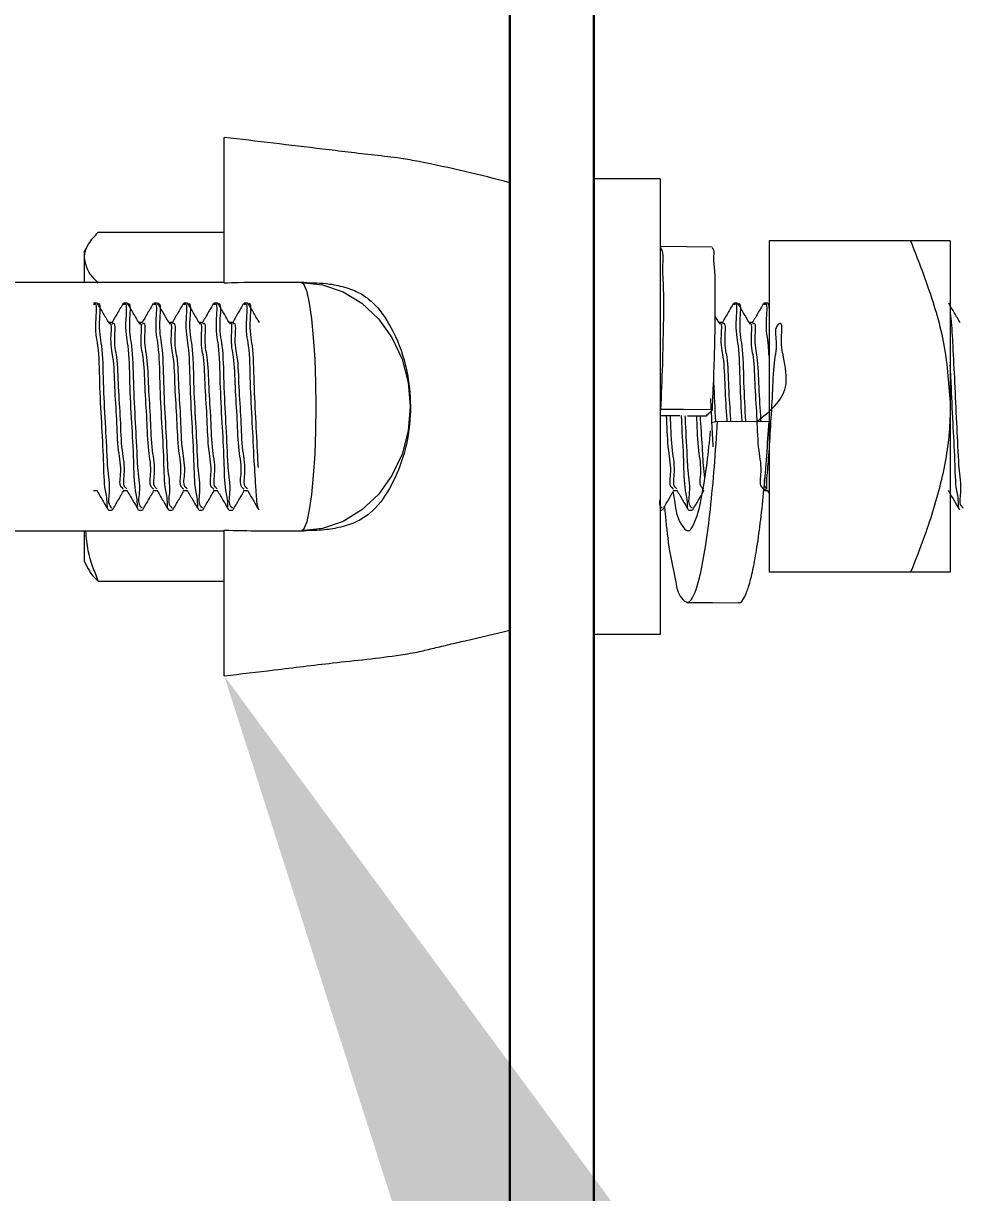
# Model space of a CAD drawing. Header units: feet. Extents: x -21 to 5170, y -254 to 1413.
# Drawn here: x 5091.778 to 5093.191, y 45.245 to 47.01 of the extents above; entities that cross this region are included whole.
import ezdxf
from ezdxf import colors
from ezdxf.entities.mleader import LeaderData, LeaderLine
from ezdxf.math import Vec2, Vec3

# ---------------------------------------------------------------- set-up
doc = ezdxf.new("R2010")
doc.units = ezdxf.units.FT
doc.header["$MEASUREMENT"] = 0
doc.layers.add('E-COMB-BOX', color=250, linetype='Continuous', lineweight=30)
for name, color, linetype in [('E-GRND', 3, 'Continuous'), ('G-ANNO-TEXT', 1, 'Continuous'), ('S-STEL-ANGL', 3, 'Continuous')]:
    doc.layers.add(name, color=color, linetype=linetype)
doc.styles.add('NEI-A', font='arial.ttf')

msp = doc.modelspace()

# ---------------------------------------------------------------- linework, layer by layer
at = {"layer": 'E-COMB-BOX', "flags": 128}
msp.add_lwpolyline([(5094.45253, 49.38127), (5094.45253, 49.21463), (5092.89253, 49.21463, 0.4065492), (5092.63925, 48.96791), (5092.63925, 43.89463, 0.3694747), (5092.85253, 43.68127), (5094.45253, 43.68127), (5094.45253, 43.51463), (5090.69925, 43.51463), (5090.69925, 43.68127), (5092.25925, 43.68127, 0.3584563), (5092.51253, 43.89463), (5092.51253, 48.96791, 0.4219197), (5092.25925, 49.21463), (5090.69925, 49.21463), (5090.69925, 49.38127)], format="xyb", close=True, dxfattribs=at)
at = {"layer": 'E-GRND'}
msp.add_line((5092.63925, 46.77502), (5092.63925, 46.08752), dxfattribs=at)
at = {"layer": 'S-STEL-ANGL', "linetype": 'Continuous', "lineweight": 18}
for p, q in [((5092.0815, 46.61759), (5092.0815, 46.83752)), ((5092.73925, 46.77502), (5092.63925, 46.77502)), ((5092.73925, 46.77502), (5092.73925, 46.08752)), ((5091.8915, 46.69441), (5092.0815, 46.69441)), ((5092.90333, 46.68127), (5092.90333, 46.18127)), ((5093.17678, 46.68127), (5092.90333, 46.68127)), ((5093.17678, 46.68127), (5093.17678, 46.18127)), ((5091.87642, 46.67579), (5091.87057, 46.66565)), ((5091.87057, 46.61877), (5091.87057, 46.66565)), ((5092.7394, 46.672), (5092.73925, 46.67114)), ((5092.20144, 46.61877), (5092.16921, 46.61877)), ((5091.88979, 46.58752), (5091.88412, 46.58752)), ((5091.93526, 46.58752), (5091.92957, 46.58752)), ((5091.9807, 46.58752), (5091.97502, 46.58752)), ((5092.02615, 46.58752), (5092.02047, 46.58752)), ((5092.0716, 46.58752), (5092.06593, 46.58752)), ((5092.11707, 46.58752), (5092.11138, 46.58752)), ((5092.85595, 46.58752), (5092.85026, 46.58752)), ((5092.9014, 46.58752), (5092.89573, 46.58752)), ((5092.90333, 46.58464), (5092.90185, 46.58722)), ((5091.9125, 46.558), (5091.90717, 46.558)), ((5091.95795, 46.558), (5091.95262, 46.558)), ((5092.00342, 46.558), (5091.99809, 46.558)), ((5092.04887, 46.558), (5092.04354, 46.558)), ((5092.09432, 46.558), (5092.08899, 46.558)), ((5092.82811, 46.5576), (5092.82214, 46.5679)), ((5092.8332, 46.558), (5092.82788, 46.558)), ((5092.87866, 46.558), (5092.87333, 46.558)), ((5092.74016, 46.42693), (5092.73925, 46.42604)), ((5092.73925, 46.41785), (5092.76867, 46.41765)), ((5092.78029, 46.41757), (5092.80883, 46.41736)), ((5092.81658, 46.40726), (5092.82561, 46.4095)), ((5092.82561, 46.4095), (5092.90333, 46.40895)), ((5091.8841, 46.30454), (5091.88941, 46.30454)), ((5091.92955, 46.30454), (5091.93488, 46.30454)), ((5091.975, 46.30454), (5091.98033, 46.30454)), ((5092.02047, 46.30454), (5092.02578, 46.30454)), ((5092.06592, 46.30454), (5092.07123, 46.30454)), ((5092.11137, 46.30454), (5092.1167, 46.30454)), ((5092.75934, 46.30454), (5092.76465, 46.30454)), ((5092.89571, 46.30454), (5092.90102, 46.30454)), ((5092.89607, 46.30454), (5092.89652, 46.30531)), ((5092.9007, 46.30511), (5092.90333, 46.30055)), ((5091.90683, 46.27502), (5091.91252, 46.27502)), ((5091.95228, 46.27502), (5091.95797, 46.27502)), ((5091.99773, 46.27502), (5092.00344, 46.27502)), ((5092.0432, 46.27502), (5092.04889, 46.27502)), ((5092.08865, 46.27502), (5092.09434, 46.27502)), ((5092.73925, 46.27502), (5092.74231, 46.27502)), ((5092.78208, 46.27502), (5092.78776, 46.27502)), ((5091.87057, 46.1969), (5091.87057, 46.24377)), ((5092.0815, 46.02502), (5092.0815, 46.24496)), ((5092.16696, 46.24377), (5092.20154, 46.24377)), ((5091.87057, 46.1969), (5091.87642, 46.18675)), ((5091.8915, 46.16813), (5092.0815, 46.16813)), ((5093.17678, 46.18127), (5092.90333, 46.18127)), ((5092.73925, 46.08752), (5092.63925, 46.08752))]:
    msp.add_line(p, q, dxfattribs=at)
at = {"layer": 'S-STEL-ANGL', "linetype": 'Continuous', "lineweight": 18, "flags": 128}
for points in [[(5092.81773, 46.67208), (5092.77887, 46.67236), (5092.74001, 46.67263)], [(5092.1978, 46.24377), (5092.20216, 46.24737), (5092.20634, 46.25804), (5092.21019, 46.27537), (5092.21357, 46.29869), (5092.21635, 46.3271), (5092.21841, 46.35952), (5092.21967, 46.39469), (5092.2201, 46.43127), (5092.21967, 46.46785), (5092.21841, 46.50302), (5092.21635, 46.53544), (5092.21357, 46.56385), (5092.21019, 46.58717), (5092.20634, 46.6045), (5092.20216, 46.61517), (5092.1978, 46.61877)], [(5092.1978, 46.61877), (5092.22988, 46.61517), (5092.26073, 46.6045), (5092.28915, 46.58717), (5092.31408, 46.56385), (5092.33452, 46.53544), (5092.34971, 46.50302), (5092.35908, 46.46785), (5092.36223, 46.43127), (5092.35908, 46.39469), (5092.34971, 46.35952), (5092.33452, 46.3271), (5092.31408, 46.29869), (5092.28915, 46.27537), (5092.26073, 46.25804), (5092.22988, 46.24737), (5092.1978, 46.24377)], [(5092.81788, 46.42638), (5092.77434, 46.42669), (5092.74016, 46.42693)], [(5092.77941, 46.13584), (5092.81827, 46.13556), (5092.85713, 46.13529)]]:
    msp.add_lwpolyline(points, dxfattribs=at)
at = {"layer": 'S-STEL-ANGL', "linetype": 'Continuous', "lineweight": 18}
msp.add_lwpolyline([(5092.0815, 46.61877), (5090.58151, 46.61877, 1.0000313), (5090.58151, 46.24377), (5092.0815, 46.24377)], format="xyb", dxfattribs=at)
for points, knots in [([(5092.51253, 46.76915), (5092.46711, 46.78079), (5092.41252, 46.79417), (5092.34402, 46.80681), (5092.30821, 46.81031), (5092.26889, 46.81522), (5092.19337, 46.82413), (5092.13098, 46.8316), (5092.0815, 46.83752)], [0.08185175, 0.08185175, 0.08185175, 0.08185175, 0.37728711, 0.43607952, 0.52069158, 0.60395295, 0.68586367, 1, 1, 1, 1]), ([(5091.87057, 46.65601), (5091.87059, 46.65692), (5091.87078, 46.66414), (5091.8766, 46.67863), (5091.88622, 46.68882), (5091.8915, 46.69441)], [0, 0, 0, 0, 0.0611889, 0.4847058, 1, 1, 1, 1]), ([(5093.11699, 46.68127), (5093.126, 46.65814), (5093.14601, 46.60679), (5093.17072, 46.52368), (5093.17475, 46.46231), (5093.17678, 46.43127)], [0, 0, 0, 0, 0.2882812, 0.6400014, 1, 1, 1, 1]), ([(5092.74016, 46.42693), (5092.74121, 46.44951), (5092.74322, 46.49266), (5092.7442, 46.5529), (5092.74533, 46.60365), (5092.74222, 46.64004), (5092.74465, 46.66238), (5092.74054, 46.66985), (5092.73997, 46.67089)], [0, 0, 0, 0, 0.2772245, 0.5297326, 0.7405352, 0.8959822, 0.9855546, 1, 1, 1, 1]), ([(5092.81788, 46.42638), (5092.81867, 46.44342), (5092.82023, 46.47665), (5092.82161, 46.52441), (5092.82234, 46.56779), (5092.82193, 46.60465), (5092.82244, 46.63483), (5092.81906, 46.65435), (5092.82152, 46.66778), (5092.81809, 46.67061), (5092.81771, 46.67093)], [0, 0, 0, 0, 0.20855085, 0.40698788, 0.58474852, 0.73832656, 0.8606338, 0.94640802, 0.99404971, 1, 1, 1, 1]), ([(5091.8915, 46.61761), (5091.88568, 46.62349), (5091.87494, 46.63432), (5091.87194, 46.6492), (5091.87057, 46.65601)], [0, 0, 0, 0, 0.5422415, 1, 1, 1, 1]), ([(5092.16921, 46.61858), (5092.1471, 46.61865), (5092.11785, 46.61875), (5092.08863, 46.61781), (5092.0815, 46.61759)], [0, 0, 0, 0, 0.756132, 1, 1, 1, 1]), ([(5092.20142, 46.61844), (5092.21441, 46.61822), (5092.23632, 46.61785), (5092.26583, 46.61142), (5092.28807, 46.60243), (5092.31259, 46.58356), (5092.33676, 46.54775), (5092.35345, 46.50484), (5092.36203, 46.45755), (5092.36362, 46.40963), (5092.35353, 46.35563), (5092.33246, 46.30789), (5092.30901, 46.27436), (5092.28165, 46.25682), (5092.25799, 46.24905), (5092.23075, 46.2444), (5092.21189, 46.24416), (5092.20154, 46.24403)], [0, 0, 0, 0, 0.0690568, 0.1164714, 0.1602796, 0.1957003, 0.2797952, 0.386421, 0.4391369, 0.5354169, 0.6404615, 0.7285778, 0.8130834, 0.8531381, 0.8996284, 0.9448808, 1, 1, 1, 1]), ([(5091.90629, 46.27712), (5091.90609, 46.27699), (5091.90506, 46.27636), (5091.90548, 46.29165), (5091.9003, 46.30764), (5091.89972, 46.35527), (5091.89643, 46.40802), (5091.89344, 46.46455), (5091.89281, 46.52303), (5091.88551, 46.54788), (5091.89043, 46.59031), (5091.8845, 46.58498), (5091.88412, 46.58463)], [0, 0, 0, 0, 0.002024, 0.0103203, 0.092947, 0.2363025, 0.4209043, 0.6161441, 0.7936474, 0.9273038, 0.9952579, 1, 1, 1, 1]), ([(5091.91252, 46.27791), (5091.91193, 46.27838), (5091.90544, 46.28347), (5091.91091, 46.30852), (5091.90602, 46.32993), (5091.90444, 46.36537), (5091.90225, 46.40847), (5091.89906, 46.46444), (5091.89853, 46.52303), (5091.89116, 46.54792), (5091.89615, 46.59027), (5091.89018, 46.58498), (5091.88979, 46.58463)], [0, 0, 0, 0, 0.0071859, 0.0785699, 0.2008212, 0.2338823, 0.4190557, 0.614906, 0.7929588, 0.9270313, 0.9951969, 1, 1, 1, 1]), ([(5091.9074, 46.5576), (5091.90454, 46.56254), (5091.89881, 46.57241), (5091.8931, 46.58228), (5091.89024, 46.58722)], [0, 0, 0, 0, 0.4999036, 1, 1, 1, 1]), ([(5091.929, 46.58708), (5091.92614, 46.58214), (5091.92041, 46.57225), (5091.91467, 46.56237), (5091.91181, 46.55743)], [0, 0, 0, 0, 0.5001388, 1, 1, 1, 1]), ([(5091.95174, 46.27712), (5091.95154, 46.27699), (5091.95051, 46.27636), (5091.95093, 46.29165), (5091.94575, 46.30764), (5091.94517, 46.35527), (5091.94189, 46.40801), (5091.93887, 46.46456), (5091.93832, 46.52301), (5091.9309, 46.54792), (5091.93593, 46.59027), (5091.92996, 46.58498), (5091.92957, 46.58463)], [0, 0, 0, 0, 0.002024, 0.0103199, 0.0929434, 0.2362933, 0.4208878, 0.6161199, 0.7936132, 0.9272686, 0.995212, 1, 1, 1, 1]), ([(5091.95797, 46.27791), (5091.95738, 46.27838), (5091.95089, 46.28347), (5091.9564, 46.30852), (5091.95147, 46.32993), (5091.94989, 46.36537), (5091.94769, 46.40847), (5091.94455, 46.46444), (5091.94396, 46.52305), (5091.93664, 46.54787), (5091.94156, 46.59031), (5091.93564, 46.58498), (5091.93526, 46.58463)], [0, 0, 0, 0, 0.0071863, 0.0785667, 0.200828, 0.2338907, 0.4190732, 0.6149303, 0.7929949, 0.9270739, 0.9952429, 1, 1, 1, 1]), ([(5091.95286, 46.5576), (5091.95, 46.56254), (5091.94426, 46.5724), (5091.93855, 46.58228), (5091.93569, 46.58722)], [0, 0, 0, 0, 0.50004123, 1, 1, 1, 1]), ([(5091.97445, 46.58708), (5091.97159, 46.58214), (5091.96586, 46.57226), (5091.96013, 46.56237), (5091.95728, 46.55743)], [0, 0, 0, 0, 0.5002761, 1, 1, 1, 1]), ([(5091.99719, 46.27712), (5091.99699, 46.27699), (5091.99596, 46.27636), (5091.99648, 46.29167), (5091.99116, 46.30763), (5091.99063, 46.35528), (5091.98737, 46.40801), (5091.98431, 46.46456), (5091.98377, 46.52301), (5091.97635, 46.54792), (5091.98138, 46.59027), (5091.97541, 46.58498), (5091.97502, 46.58463)], [0, 0, 0, 0, 0.002024, 0.0103062, 0.0929306, 0.2362857, 0.4208791, 0.616116, 0.7936111, 0.9272678, 0.9952119, 1, 1, 1, 1]), ([(5092.00344, 46.27791), (5092.00284, 46.27838), (5091.99631, 46.28344), (5092.00187, 46.30854), (5091.99689, 46.32992), (5091.9954, 46.36537), (5091.99312, 46.40846), (5091.98998, 46.46444), (5091.98946, 46.52304), (5091.98204, 46.54792), (5091.98707, 46.59027), (5091.9811, 46.58498), (5091.9807, 46.58463)], [0, 0, 0, 0, 0.007232, 0.0786064, 0.2008572, 0.2339138, 0.4190834, 0.6149239, 0.7929701, 0.9270419, 0.9951971, 1, 1, 1, 1]), ([(5091.99831, 46.5576), (5091.99546, 46.56254), (5091.98973, 46.57241), (5091.984, 46.58228), (5091.98114, 46.58722)], [0, 0, 0, 0, 0.4997661, 1, 1, 1, 1]), ([(5092.01992, 46.58708), (5092.01706, 46.58214), (5092.01133, 46.57225), (5092.00559, 46.56237), (5092.00273, 46.55743)], [0, 0, 0, 0, 0.5001388, 1, 1, 1, 1]), ([(5092.04264, 46.27712), (5092.04244, 46.27699), (5092.04141, 46.27636), (5092.04193, 46.29167), (5092.03661, 46.30763), (5092.03608, 46.35528), (5092.03281, 46.40801), (5092.0298, 46.46456), (5092.02919, 46.52301), (5092.02184, 46.54792), (5092.02683, 46.59027), (5092.02086, 46.58498), (5092.02047, 46.58463)], [0, 0, 0, 0, 0.002024, 0.0103061, 0.0929302, 0.2362847, 0.4208774, 0.6161107, 0.7936081, 0.9272601, 0.9952119, 1, 1, 1, 1]), ([(5092.04889, 46.27791), (5092.0483, 46.27838), (5092.04181, 46.28347), (5092.04729, 46.30852), (5092.04234, 46.32993), (5092.04085, 46.36537), (5092.03861, 46.40847), (5092.03543, 46.46444), (5092.03491, 46.52304), (5092.02749, 46.54792), (5092.03252, 46.59027), (5092.02655, 46.58498), (5092.02615, 46.58463)], [0, 0, 0, 0, 0.0071859, 0.0785701, 0.2008258, 0.2338837, 0.4190576, 0.6149086, 0.792962, 0.927039, 0.9951969, 1, 1, 1, 1]), ([(5092.04376, 46.5576), (5092.0409, 46.56254), (5092.03518, 46.57241), (5092.02946, 46.58228), (5092.02661, 46.58722)], [0, 0, 0, 0, 0.4999036, 1, 1, 1, 1]), ([(5092.06537, 46.58708), (5092.06251, 46.58214), (5092.05678, 46.57225), (5092.05104, 46.56237), (5092.04818, 46.55743)], [0, 0, 0, 0, 0.5001388, 1, 1, 1, 1]), ([(5092.08811, 46.27712), (5092.0879, 46.27699), (5092.08688, 46.27636), (5092.0873, 46.29165), (5092.08212, 46.30764), (5092.08154, 46.35527), (5092.07825, 46.40801), (5092.07525, 46.46456), (5092.07465, 46.52301), (5092.06728, 46.54792), (5092.0723, 46.59027), (5092.06633, 46.58498), (5092.06593, 46.58463)], [0, 0, 0, 0, 0.002024, 0.0103199, 0.0929435, 0.2362935, 0.4208883, 0.6161206, 0.7936171, 0.9272685, 0.995212, 1, 1, 1, 1]), ([(5092.09434, 46.27791), (5092.09374, 46.27838), (5092.08726, 46.28347), (5092.09273, 46.30852), (5092.08784, 46.32993), (5092.08626, 46.36537), (5092.08407, 46.40847), (5092.08088, 46.46444), (5092.08034, 46.52303), (5092.07298, 46.54792), (5092.07797, 46.59027), (5092.072, 46.58498), (5092.0716, 46.58463)], [0, 0, 0, 0, 0.0071859, 0.0785699, 0.2008212, 0.2338823, 0.4190557, 0.614906, 0.7929588, 0.9270313, 0.9951969, 1, 1, 1, 1]), ([(5092.08921, 46.5576), (5092.08635, 46.56254), (5092.08063, 46.57241), (5092.07491, 46.58228), (5092.07205, 46.58722)], [0, 0, 0, 0, 0.4999036, 1, 1, 1, 1]), ([(5092.11082, 46.58708), (5092.10796, 46.58214), (5092.10223, 46.57225), (5092.09649, 46.56237), (5092.09363, 46.55743)], [0, 0, 0, 0, 0.5001388, 1, 1, 1, 1]), ([(5092.13299, 46.27683), (5092.13279, 46.27767), (5092.13054, 46.28685), (5092.12926, 46.31133), (5092.12626, 46.35369), (5092.12394, 46.40851), (5092.12063, 46.46443), (5092.12015, 46.52304), (5092.11272, 46.54792), (5092.11775, 46.59027), (5092.11178, 46.58498), (5092.11138, 46.58463)], [0, 0, 0, 0, 0.0083127, 0.0911038, 0.2347444, 0.4197133, 0.6153414, 0.7931946, 0.927121, 0.9952023, 1, 1, 1, 1]), ([(5092.13299, 46.33928), (5092.1328, 46.3427), (5092.1315, 46.36525), (5092.1296, 46.40852), (5092.12634, 46.46442), (5092.12578, 46.52306), (5092.11846, 46.54787), (5092.12338, 46.59031), (5092.11746, 46.58498), (5092.11707, 46.58463)], [0, 0, 0, 0, 0.0413712, 0.2730891, 0.5181642, 0.7409755, 0.9087479, 0.9940474, 1, 1, 1, 1]), ([(5092.13468, 46.5576), (5092.13181, 46.56254), (5092.12608, 46.5724), (5092.12036, 46.58228), (5092.1175, 46.58722)], [0, 0, 0, 0, 0.50004123, 1, 1, 1, 1]), ([(5092.8497, 46.58708), (5092.84684, 46.58214), (5092.84112, 46.57225), (5092.83539, 46.56237), (5092.83252, 46.55743)], [0, 0, 0, 0, 0.50000159, 1, 1, 1, 1]), ([(5092.86263, 46.40924), (5092.86158, 46.4283), (5092.85953, 46.46534), (5092.859, 46.52302), (5092.85164, 46.54792), (5092.85662, 46.59027), (5092.85065, 46.58498), (5092.85026, 46.58463)], [0, 0, 0, 0, 0.3287896, 0.6391317, 0.8728171, 0.9916283, 1, 1, 1, 1]), ([(5092.86832, 46.4092), (5092.86726, 46.42827), (5092.86521, 46.46533), (5092.8647, 46.52302), (5092.85729, 46.54792), (5092.86231, 46.59027), (5092.85634, 46.58498), (5092.85595, 46.58463)], [0, 0, 0, 0, 0.3289429, 0.6392172, 0.8728589, 0.9916301, 1, 1, 1, 1]), ([(5092.87356, 46.5576), (5092.8707, 46.56254), (5092.86498, 46.57241), (5092.85926, 46.58228), (5092.8564, 46.58722)], [0, 0, 0, 0, 0.4999036, 1, 1, 1, 1]), ([(5092.89517, 46.58708), (5092.8923, 46.58214), (5092.88657, 46.57225), (5092.88084, 46.56237), (5092.87797, 46.55743)], [0, 0, 0, 0, 0.5001388, 1, 1, 1, 1]), ([(5092.90333, 46.50755), (5092.90315, 46.51293), (5092.90248, 46.53278), (5092.89702, 46.54761), (5092.90204, 46.59031), (5092.89611, 46.58498), (5092.89573, 46.58463)], [0, 0, 0, 0, 0.1942808, 0.7161522, 0.9814839, 1, 1, 1, 1]), ([(5092.90333, 46.57963), (5092.90358, 46.58293), (5092.90389, 46.58704), (5092.90181, 46.58503), (5092.9014, 46.58463)], [0, 0, 0, 0, 0.8010415, 1, 1, 1, 1]), ([(5093.19174, 46.5576), (5093.18888, 46.56254), (5093.18316, 46.57241), (5093.17743, 46.58228), (5093.17457, 46.58722)], [0, 0, 0, 0, 0.4997661, 1, 1, 1, 1]), ([(5093.19685, 46.27791), (5093.19626, 46.27838), (5093.18977, 46.28347), (5093.19529, 46.30852), (5093.19032, 46.32992), (5093.18884, 46.36539), (5093.18638, 46.40805), (5093.18403, 46.46597), (5093.18103, 46.51846), (5093.17961, 46.55409), (5093.17723, 46.57108), (5093.17678, 46.57432)], [0, 0, 0, 0, 0.0074963, 0.0819562, 0.209492, 0.2439776, 0.4371522, 0.6414589, 0.8272054, 0.9670688, 1, 1, 1, 1]), ([(5091.92957, 46.30689), (5091.92897, 46.30726), (5091.92238, 46.31142), (5091.92752, 46.33604), (5091.9205, 46.36746), (5091.91978, 46.41309), (5091.91606, 46.45813), (5091.91537, 46.50564), (5091.90868, 46.52607), (5091.91262, 46.55975), (5091.90761, 46.55618), (5091.90741, 46.55604)], [0, 0, 0, 0, 0.0082033, 0.0913383, 0.2352696, 0.4205335, 0.6164632, 0.7946079, 0.9288247, 0.9972916, 1, 1, 1, 1]), ([(5091.93456, 46.30736), (5091.93421, 46.30758), (5091.92792, 46.31162), (5091.93334, 46.33615), (5091.92614, 46.36741), (5091.92545, 46.41309), (5091.92176, 46.45817), (5091.92102, 46.50549), (5091.91446, 46.5264), (5091.91821, 46.55983), (5091.91291, 46.55594), (5091.91252, 46.55565)], [0, 0, 0, 0, 0.00494492, 0.08812002, 0.23211515, 0.41747305, 0.61349314, 0.79172385, 0.92601185, 0.99449976, 1, 1, 1, 1]), ([(5091.97502, 46.30689), (5091.97442, 46.30726), (5091.96783, 46.31142), (5091.97296, 46.33604), (5091.96595, 46.36746), (5091.96522, 46.41309), (5091.96154, 46.45813), (5091.96082, 46.50564), (5091.95414, 46.52607), (5091.95807, 46.55975), (5091.95306, 46.55618), (5091.95286, 46.55604)], [0, 0, 0, 0, 0.0082033, 0.0913382, 0.2352695, 0.4205333, 0.6164587, 0.7946079, 0.9288247, 0.9972916, 1, 1, 1, 1]), ([(5091.98001, 46.30736), (5091.97966, 46.30758), (5091.97342, 46.31168), (5091.97879, 46.33611), (5091.97158, 46.36743), (5091.97093, 46.41308), (5091.96721, 46.45817), (5091.96645, 46.50548), (5091.95995, 46.52641), (5091.96366, 46.55983), (5091.95836, 46.55594), (5091.95797, 46.55565)], [0, 0, 0, 0, 0.0048836, 0.0880629, 0.232071, 0.4174337, 0.6134679, 0.7917076, 0.925996, 0.9944995, 1, 1, 1, 1]), ([(5092.02047, 46.30689), (5092.01987, 46.30726), (5092.01328, 46.31142), (5092.01841, 46.33604), (5092.01144, 46.36746), (5092.01066, 46.41308), (5092.00697, 46.45814), (5092.00633, 46.50561), (5091.99952, 46.52614), (5092.00358, 46.55968), (5091.99851, 46.55618), (5091.99831, 46.55604)], [0, 0, 0, 0, 0.0082029, 0.09133365, 0.23525199, 0.42051103, 0.61642659, 0.79456224, 0.92877862, 0.99723001, 1, 1, 1, 1]), ([(5092.02546, 46.30736), (5092.02511, 46.30758), (5092.01887, 46.31168), (5092.02424, 46.33611), (5092.01704, 46.36743), (5092.01637, 46.41308), (5092.01269, 46.45818), (5092.0119, 46.50548), (5092.0054, 46.52641), (5092.00911, 46.55983), (5092.00381, 46.55594), (5092.00342, 46.55565)], [0, 0, 0, 0, 0.0048836, 0.0880628, 0.2320709, 0.4174335, 0.6134634, 0.7917077, 0.925996, 0.9944995, 1, 1, 1, 1]), ([(5092.06593, 46.30689), (5092.06534, 46.30726), (5092.05871, 46.31139), (5092.06387, 46.33606), (5092.05687, 46.36745), (5092.05614, 46.41309), (5092.05242, 46.45812), (5092.05176, 46.50564), (5092.04501, 46.52607), (5092.04899, 46.55975), (5092.04397, 46.55618), (5092.04378, 46.55604)], [0, 0, 0, 0, 0.0082645, 0.0913953, 0.2353137, 0.4205683, 0.6164882, 0.7946239, 0.9288404, 0.9972918, 1, 1, 1, 1]), ([(5092.07093, 46.30736), (5092.07058, 46.30758), (5092.06429, 46.31162), (5092.0697, 46.33615), (5092.06251, 46.36741), (5092.06181, 46.41308), (5092.05814, 46.45818), (5092.05736, 46.50547), (5092.05082, 46.52644), (5092.0546, 46.55979), (5092.04927, 46.55594), (5092.04887, 46.55565)], [0, 0, 0, 0, 0.0049446, 0.0881147, 0.2321012, 0.417448, 0.6134563, 0.791681, 0.9259546, 0.9944383, 1, 1, 1, 1]), ([(5092.11138, 46.30689), (5092.11079, 46.30726), (5092.10419, 46.31142), (5092.10933, 46.33604), (5092.10232, 46.36746), (5092.10159, 46.41309), (5092.09787, 46.45813), (5092.09719, 46.50564), (5092.0905, 46.52607), (5092.09444, 46.55975), (5092.08942, 46.55618), (5092.08923, 46.55604)], [0, 0, 0, 0, 0.0082033, 0.0913383, 0.2352696, 0.4205335, 0.6164632, 0.7946079, 0.9288247, 0.9972916, 1, 1, 1, 1]), ([(5092.11638, 46.30736), (5092.11603, 46.30758), (5092.10974, 46.31162), (5092.11515, 46.33615), (5092.10796, 46.36741), (5092.10726, 46.41309), (5092.10358, 46.45817), (5092.10284, 46.50549), (5092.09628, 46.5264), (5092.10003, 46.55983), (5092.09473, 46.55594), (5092.09434, 46.55565)], [0, 0, 0, 0, 0.00494492, 0.08812002, 0.23211515, 0.41747305, 0.61349314, 0.79172385, 0.92601185, 0.99449976, 1, 1, 1, 1]), ([(5092.84014, 46.4094), (5092.8401, 46.41013), (5092.83907, 46.4273), (5092.83688, 46.45813), (5092.83604, 46.50564), (5092.82938, 46.52607), (5092.83331, 46.55975), (5092.8283, 46.55618), (5092.82811, 46.55604)], [0, 0, 0, 0, 0.01479071, 0.34790304, 0.65079242, 0.87898777, 0.99539525, 1, 1, 1, 1]), ([(5092.84583, 46.40936), (5092.84579, 46.4101), (5092.84478, 46.42728), (5092.84254, 46.45818), (5092.84168, 46.50548), (5092.8352, 46.52641), (5092.83891, 46.55983), (5092.83361, 46.55594), (5092.83321, 46.55565)], [0, 0, 0, 0, 0.0149862, 0.3464445, 0.6478154, 0.8748727, 0.9906996, 1, 1, 1, 1]), ([(5092.88563, 46.40908), (5092.90452, 46.42425), (5092.93608, 46.4496), (5092.92553, 46.50545), (5092.92064, 46.52728), (5092.92417, 46.56003), (5092.91101, 46.55061), (5092.91648, 46.52731), (5092.90936, 46.49468), (5092.90855, 46.44988), (5092.90538, 46.40323), (5092.90301, 46.36065), (5092.90079, 46.33443), (5092.89911, 46.3175), (5092.90151, 46.30233), (5092.88822, 46.31208), (5092.89379, 46.33513), (5092.88662, 46.36784), (5092.88592, 46.41296), (5092.88222, 46.45816), (5092.88155, 46.50564), (5092.87481, 46.52607), (5092.87878, 46.55975), (5092.87377, 46.55618), (5092.87358, 46.55604)], [0, 0, 0, 0, 0.1001131, 0.167214, 0.2177713, 0.2435559, 0.2487142, 0.2800282, 0.3342422, 0.4040247, 0.477823, 0.544702, 0.59519, 0.5954809, 0.6212702, 0.6264287, 0.6577427, 0.7119545, 0.7817387, 0.8555371, 0.922638, 0.9731953, 0.9989799, 1, 1, 1, 1]), ([(5092.8913, 46.40904), (5092.89125, 46.40989), (5092.89023, 46.42718), (5092.88803, 46.45818), (5092.88712, 46.50548), (5092.88065, 46.52641), (5092.88436, 46.55983), (5092.87906, 46.55594), (5092.87866, 46.55565)], [0, 0, 0, 0, 0.0171078, 0.3478447, 0.6485742, 0.8751423, 0.9907197, 1, 1, 1, 1]), ([(5093.19062, 46.27712), (5093.19042, 46.27699), (5093.18939, 46.27636), (5093.18981, 46.29165), (5093.18463, 46.30763), (5093.18407, 46.35535), (5093.18064, 46.4076), (5093.17873, 46.4562), (5093.17723, 46.48504), (5093.17678, 46.49365)], [0, 0, 0, 0, 0.0028947, 0.0147597, 0.1329294, 0.3379511, 0.6019574, 0.881186, 1, 1, 1, 1]), ([(5092.82289, 46.40875), (5092.82201, 46.42843), (5092.82106, 46.44973), (5092.81999, 46.47102), (5092.8199, 46.47264)], [0, 0, 0, 0, 0.9240346, 1, 1, 1, 1]), ([(5092.8191, 46.37069), (5092.81848, 46.38279), (5092.81723, 46.40711), (5092.81614, 46.43143), (5092.81559, 46.44364)], [0, 0, 0, 0, 0.4977506, 1, 1, 1, 1]), ([(5092.75936, 46.30689), (5092.75877, 46.30726), (5092.75217, 46.31142), (5092.75728, 46.33603), (5092.75027, 46.36748), (5092.74992, 46.39814), (5092.74888, 46.41572), (5092.74875, 46.41779)], [0, 0, 0, 0, 0.01842666, 0.20519105, 0.52848334, 0.94463138, 1, 1, 1, 1]), ([(5092.76435, 46.30736), (5092.764, 46.30758), (5092.75771, 46.31162), (5092.76314, 46.33614), (5092.75589, 46.36743), (5092.7556, 46.39813), (5092.75455, 46.4157), (5092.75442, 46.41775)], [0, 0, 0, 0, 0.0111882, 0.1993778, 0.525177, 0.9445624, 1, 1, 1, 1]), ([(5092.78153, 46.27712), (5092.78133, 46.27699), (5092.7803, 46.27636), (5092.78073, 46.29165), (5092.77554, 46.30762), (5092.77502, 46.35542), (5092.77251, 46.39132), (5092.7715, 46.41408), (5092.77134, 46.41763)], [0, 0, 0, 0, 0.004448, 0.0226797, 0.2042598, 0.5192967, 0.9249762, 1, 1, 1, 1]), ([(5092.78776, 46.27791), (5092.78717, 46.27838), (5092.78068, 46.28347), (5092.78616, 46.30852), (5092.78126, 46.32992), (5092.77969, 46.36539), (5092.77822, 46.39136), (5092.77719, 46.41406), (5092.77703, 46.41759)], [0, 0, 0, 0, 0.01585693, 0.17337748, 0.44314533, 0.51610011, 0.92471601, 1, 1, 1, 1]), ([(5092.80481, 46.30689), (5092.80422, 46.30726), (5092.79762, 46.31142), (5092.80276, 46.33603), (5092.79571, 46.36748), (5092.79538, 46.39803), (5092.79434, 46.41551), (5092.79422, 46.41747)], [0, 0, 0, 0, 0.0184797, 0.2057592, 0.5299956, 0.9473424, 1, 1, 1, 1]), ([(5092.80644, 46.32502), (5092.80626, 46.32628), (5092.80439, 46.33952), (5092.80312, 46.36848), (5092.80096, 46.39799), (5092.80002, 46.41548), (5092.79991, 46.41743)], [0, 0, 0, 0, 0.0413605, 0.4328766, 0.9368561, 1, 1, 1, 1]), ([(5092.80883, 46.41736), (5092.81052, 46.41905), (5092.81353, 46.42205), (5092.81655, 46.42506), (5092.81788, 46.42638)], [0, 0, 0, 0, 0.5600826, 1, 1, 1, 1]), ([(5093.17678, 46.43127), (5093.17659, 46.42191), (5093.17582, 46.38427), (5093.16463, 46.31826), (5093.14208, 46.24471), (5093.12422, 46.19955), (5093.11699, 46.18127)], [0, 0, 0, 0, 0.1086554, 0.4366447, 0.7719564, 1, 1, 1, 1]), ([(5092.7459, 46.27934), (5092.74648, 46.27265), (5092.74859, 46.24823), (5092.7529, 46.21047), (5092.76214, 46.1712), (5092.766, 46.14646), (5092.78236, 46.13165), (5092.79382, 46.15409), (5092.80029, 46.17944), (5092.80868, 46.22415), (5092.8154, 46.2784), (5092.82136, 46.34192), (5092.82416, 46.38647), (5092.82561, 46.4095)], [0, 0, 0, 0, 0.0466948, 0.1705517, 0.265052, 0.3241432, 0.3505334, 0.3846558, 0.4543517, 0.5574654, 0.689108, 0.8393059, 1, 1, 1, 1]), ([(5092.85713, 46.13607), (5092.85758, 46.13583), (5092.86103, 46.13399), (5092.86782, 46.14642), (5092.87344, 46.1608), (5092.87992, 46.18795), (5092.88576, 46.22127), (5092.89128, 46.26205), (5092.89599, 46.30796), (5092.9002, 46.35749), (5092.90228, 46.39161), (5092.90333, 46.40895)], [0, 0, 0, 0, 0.0052016, 0.039977, 0.1046094, 0.1994161, 0.3225968, 0.4706276, 0.6357513, 0.814909, 1, 1, 1, 1]), ([(5092.75859, 46.30227), (5092.75951, 46.29679), (5092.76231, 46.28013), (5092.76428, 46.26069), (5092.7826, 46.23782), (5092.79637, 46.26722), (5092.8022, 46.29733), (5092.81038, 46.3452), (5092.81364, 46.3787), (5092.81521, 46.39478)], [0, 0, 0, 0, 0.0746427, 0.2266875, 0.2915358, 0.3711197, 0.5391411, 0.7787505, 1, 1, 1, 1]), ([(5092.90072, 46.30736), (5092.90037, 46.30758), (5092.89505, 46.31099), (5092.89621, 46.31844), (5092.89731, 46.32539)], [0, 0, 0, 0, 0.0664602, 1, 1, 1, 1]), ([(5091.88909, 46.30511), (5091.89196, 46.30017), (5091.89769, 46.29029), (5091.90341, 46.2804), (5091.90627, 46.27546)], [0, 0, 0, 0, 0.49999841, 1, 1, 1, 1]), ([(5091.91316, 46.27565), (5091.91602, 46.28059), (5091.92175, 46.29048), (5091.92749, 46.30037), (5091.93036, 46.30531)], [0, 0, 0, 0, 0.50019429, 1, 1, 1, 1]), ([(5091.93454, 46.30511), (5091.93741, 46.30017), (5091.94314, 46.29029), (5091.94887, 46.2804), (5091.95174, 46.27546)], [0, 0, 0, 0, 0.4998612, 1, 1, 1, 1]), ([(5091.95861, 46.27565), (5091.96147, 46.28059), (5091.9672, 46.29048), (5091.97294, 46.30037), (5091.9758, 46.30531)], [0, 0, 0, 0, 0.50019429, 1, 1, 1, 1]), ([(5091.97999, 46.30511), (5091.98286, 46.30017), (5091.98859, 46.29029), (5091.99432, 46.2804), (5091.99719, 46.27546)], [0, 0, 0, 0, 0.4998612, 1, 1, 1, 1]), ([(5092.00408, 46.27565), (5092.00694, 46.28059), (5092.01267, 46.29048), (5092.01841, 46.30037), (5092.02127, 46.30531)], [0, 0, 0, 0, 0.50019429, 1, 1, 1, 1]), ([(5092.02544, 46.30511), (5092.02831, 46.30017), (5092.03404, 46.29029), (5092.03977, 46.2804), (5092.04264, 46.27546)], [0, 0, 0, 0, 0.4998612, 1, 1, 1, 1]), ([(5092.04953, 46.27565), (5092.05239, 46.28059), (5092.05812, 46.29048), (5092.06386, 46.30037), (5092.06672, 46.30531)], [0, 0, 0, 0, 0.50019429, 1, 1, 1, 1]), ([(5092.07091, 46.30511), (5092.07378, 46.30017), (5092.07951, 46.29029), (5092.08523, 46.2804), (5092.08809, 46.27546)], [0, 0, 0, 0, 0.49999841, 1, 1, 1, 1]), ([(5092.09498, 46.27565), (5092.09784, 46.28059), (5092.10357, 46.29048), (5092.10931, 46.30037), (5092.11217, 46.30531)], [0, 0, 0, 0, 0.50019429, 1, 1, 1, 1]), ([(5092.11636, 46.30511), (5092.11923, 46.30017), (5092.12496, 46.29029), (5092.13069, 46.2804), (5092.13356, 46.27546)], [0, 0, 0, 0, 0.4998612, 1, 1, 1, 1]), ([(5092.74295, 46.27565), (5092.74582, 46.28059), (5092.75155, 46.29048), (5092.75728, 46.30037), (5092.76015, 46.30531)], [0, 0, 0, 0, 0.50019429, 1, 1, 1, 1]), ([(5092.76434, 46.30511), (5092.7672, 46.30017), (5092.77294, 46.29029), (5092.77867, 46.2804), (5092.78153, 46.27546)], [0, 0, 0, 0, 0.4998612, 1, 1, 1, 1]), ([(5092.7884, 46.27565), (5092.79127, 46.28059), (5092.797, 46.29048), (5092.80273, 46.30037), (5092.8056, 46.30531)], [0, 0, 0, 0, 0.50019429, 1, 1, 1, 1]), ([(5093.17342, 46.30511), (5093.17629, 46.30017), (5093.18202, 46.29029), (5093.18775, 46.2804), (5093.19062, 46.27546)], [0, 0, 0, 0, 0.4998612, 1, 1, 1, 1]), ([(5092.74231, 46.27791), (5092.74171, 46.27837), (5092.73793, 46.28121), (5092.73865, 46.28647), (5092.73925, 46.29088)], [0, 0, 0, 0, 0.1612817, 1, 1, 1, 1]), ([(5091.8915, 46.16813), (5091.88547, 46.18313), (5091.87566, 46.20755), (5091.87351, 46.23369), (5091.87269, 46.24377)], [0, 0, 0, 0, 0.6142658, 1, 1, 1, 1]), ([(5092.0815, 46.24496), (5092.09966, 46.24448), (5092.12814, 46.24374), (5092.15663, 46.24382), (5092.16696, 46.24385)], [0, 0, 0, 0, 0.6375676, 1, 1, 1, 1]), ([(5091.87659, 46.18685), (5091.8767, 46.18654), (5091.8793, 46.17897), (5091.88552, 46.17344), (5091.8915, 46.16813)], [0, 0, 0, 0, 0.0401303, 1, 1, 1, 1]), ([(5092.0815, 46.02502), (5092.10653, 46.02798), (5092.16114, 46.03444), (5092.24981, 46.0455), (5092.32324, 46.05259), (5092.3741, 46.06097), (5092.39834, 46.06714), (5092.42132, 46.07249), (5092.45948, 46.08159), (5092.48999, 46.08884), (5092.51253, 46.09419)], [0, 0, 0, 0, 0.15885641, 0.34663138, 0.56324662, 0.62376523, 0.67124221, 0.72082595, 0.77251631, 0.91851123, 0.91851123, 0.91851123, 0.91851123])]:
    msp.add_open_spline(points, degree=3, knots=knots, dxfattribs=at)

# ---------------------------------------------------------------- next in the draw order: leaders
at = {"layer": 'G-ANNO-TEXT'}
ml = msp.add_multileader_mtext('Standard', dxfattribs=at)
ml.set_content('\\A1;MESSENGER CABLE DEAD ENDS AT POST WITH DEAD END ASSEMBLY', color=256, style='NEI-A')
ml.set_leader_properties()
ml.build(insert=Vec2(0, 0))
ml.multileader.update_dxf_attribs({"dogleg_length": 0.89968, "arrow_head_size": 3})
ctx = ml.context
ctx.base_point, ctx.char_height, ctx.arrow_head_size, ctx.landing_gap_size, ctx.plane_origin = Vec3(5098.12683, 35.94342), 2, 3, 1.53573, Vec3(4340.29033, -496.2523)
notes = []
notes.append((ctx, [(1, (1, 1, 0), (5097.22715, 35.94342), (1, 0), 0.89968, [(1, [(5092.0815, 46.02502)], 0, [])])]))
ctx.mtext.insert, ctx.mtext.width, ctx.mtext.defined_height, ctx.mtext.flow_direction = Vec3(5099.66256, 36.96047), 49.1809823, 10.6887, 5
ctx.mtext.has_bg_fill, ctx.mtext.bg_color, ctx.mtext.bg_scale_factor, ctx.mtext.bg_transparency, ctx.mtext.use_window_bg_color = 1, -1073741824, 1.5, 0, 1
for ctx, leaders in notes:
    for number, flags, end, landing, length, lines in leaders:
        leader = LeaderData()
        leader.index, (leader.has_last_leader_line, leader.has_dogleg_vector, leader.attachment_direction) = number, flags
        leader.last_leader_point, leader.dogleg_vector, leader.dogleg_length = Vec3(end), Vec3(landing), length
        for number, points, colour, breaks in lines:
            line = LeaderLine()
            line.index, line.vertices, line.color, line.breaks = number, Vec3.list(points), colors.encode_raw_color(colour), breaks
            leader.lines.append(line)
        ctx.leaders.append(leader)

doc.saveas('drawing.dxf')
